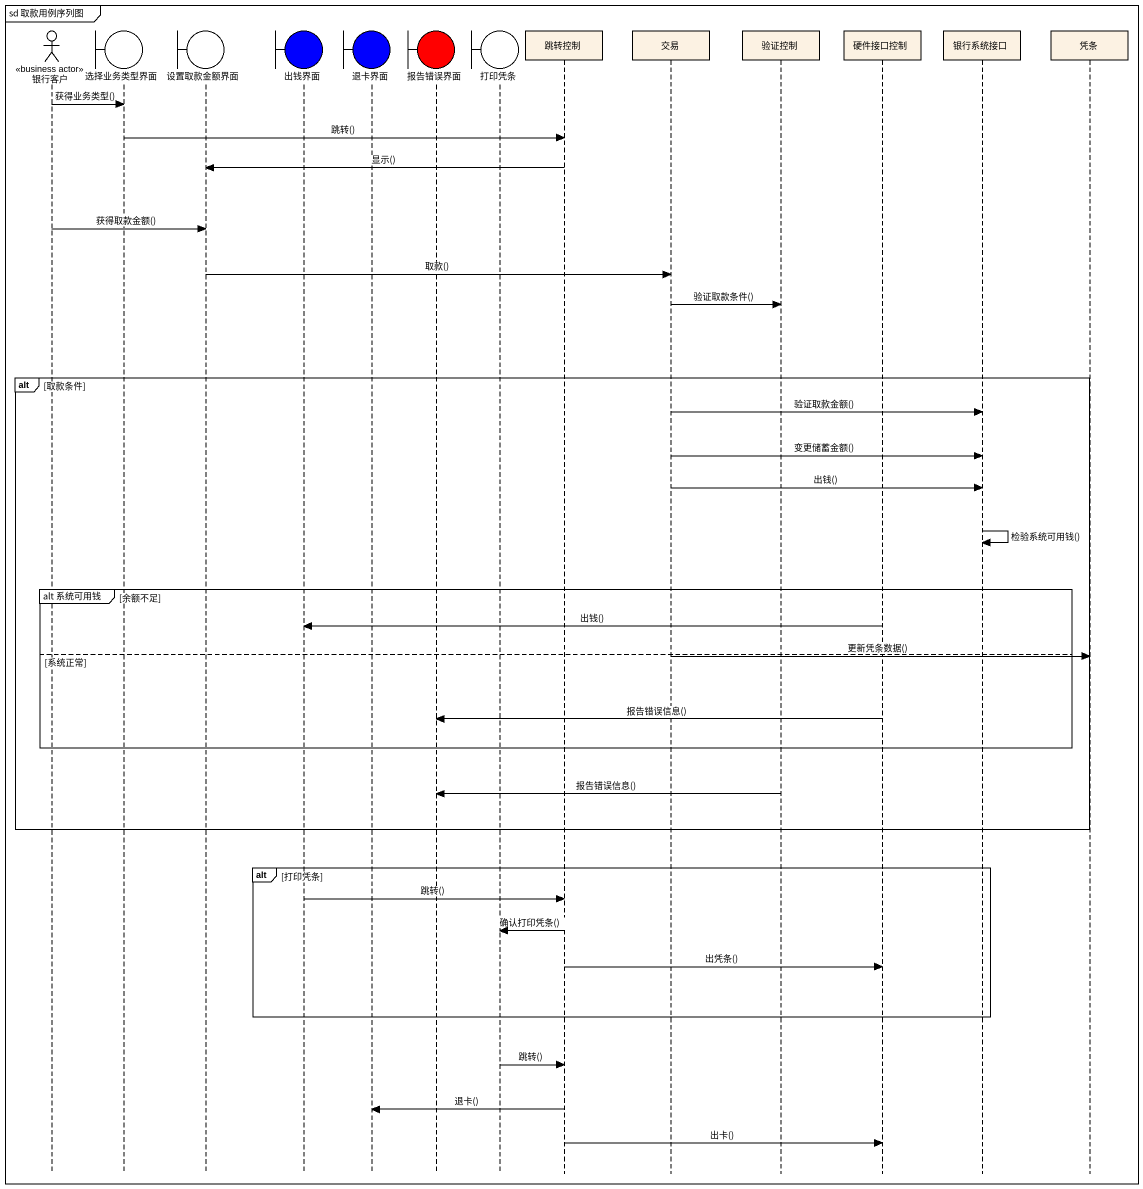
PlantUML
@startuml
mainframe sd 取款用例序列图
hide footbox
actor 银行客户 <<business actor>>
boundary 选择业务类型界面
boundary 设置取款金额界面
boundary 出钱界面 #0000FF
boundary 退卡界面 #0000FF
boundary 报告错误界面 #FF0000
boundary 打印凭条
participant 跳转控制
participant 交易
participant 验证控制
participant 硬件接口控制
participant 银行系统接口
participant 凭条

银行客户 -> 选择业务类型界面 : 获得业务类型()
选择业务类型界面 -> 跳转控制 : 跳转()
跳转控制 -> 设置取款金额界面 : 显示()
银行客户 -> 设置取款金额界面 : 获得取款金额()
设置取款金额界面 -> 交易 : 取款()
交易 -> 验证控制 : 验证取款条件()
alt 取款条件
  交易 -> 银行系统接口 : 验证取款金额()
  交易 -> 银行系统接口 : 变更储蓄金额()
  交易 -> 银行系统接口 : 出钱()
  银行系统接口 -> 银行系统接口 : 检验系统可用钱()
  group alt 系统可用钱 [余额不足]
    硬件接口控制 -> 出钱界面 : 出钱()
  else 系统正常
    交易 -> 凭条 : 更新凭条数据()
    硬件接口控制 -> 报告错误界面 : 报告错误信息()
  end
  验证控制 -> 报告错误界面 : 报告错误信息()
end
alt 打印凭条
  出钱界面 -> 跳转控制 : 跳转()
  跳转控制 -> 打印凭条 : 确认打印凭条()
  跳转控制 -> 硬件接口控制 : 出凭条()
end
打印凭条 -> 跳转控制 : 跳转()
跳转控制 -> 退卡界面 : 退卡()
跳转控制 -> 硬件接口控制 : 出卡()
@enduml
